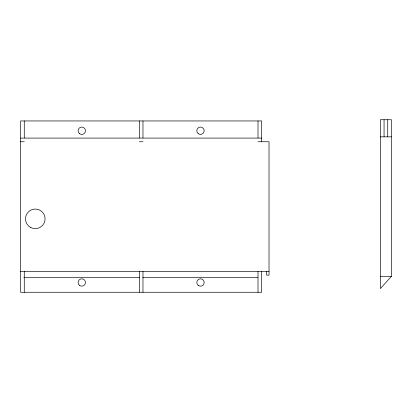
<?xml version="1.0" encoding="UTF-8"?>
<svg xmlns="http://www.w3.org/2000/svg" width="412" height="412" viewBox="0 0 412 412"><rect width="100%" height="100%" fill="white"/><g stroke="black" fill="none" stroke-linecap="round" stroke-linejoin="round"><path stroke-width="0.62" d="M391.4 276.364L380.384 288.606L380.384 119.727L391.4 119.727L391.4 276.364L380.384 276.364M380.384 136.856L391.4 136.856M20.6 138.082L261.682 138.082M20.6 141.754L24.272 141.754M139.308 141.754L142.974 141.754M258.01 141.754L269.026 141.754L269.026 275.144L266.574 275.144L266.574 271.472M20.6 271.472L269.026 271.472M23.814 277.59L139.534 277.59M142.748 277.59L257.824 277.59M387.728 119.727L387.728 136.748M384.056 119.727L384.056 136.748M261.682 141.754L261.682 120.948L20.6 120.948L20.6 292.273L261.682 292.273L261.682 271.472M258.01 120.948L258.01 137.969M258.01 271.472L258.01 292.273M142.974 120.948L142.974 137.969M142.974 271.472L142.974 292.273M139.308 120.948L139.308 137.969M139.308 271.472L139.308 292.273M24.272 120.948L24.272 137.969M24.272 271.472L24.272 292.273M79.696 285.501A3.672 3.672 0 0 0 85.449 282.792A3.672 3.672 0 0 0 80.222 279.166A3.672 3.672 0 0 0 79.696 285.501M198.656 285.665A3.672 3.672 0 0 0 204.167 282.483A3.672 3.672 0 0 0 198.656 279.305A3.672 3.672 0 0 0 198.656 285.665M198.224 133.622A3.672 3.672 0 0 0 204.125 131.263A3.672 3.672 0 0 0 199.13 127.329A3.672 3.672 0 0 0 198.224 133.622M79.47 133.586A3.672 3.672 0 0 0 85.413 131.325A3.672 3.672 0 0 0 80.484 127.308A3.672 3.672 0 0 0 79.47 133.586M30.39 227.326A9.79 9.79 0 0 0 45.073 218.849A9.79 9.79 0 0 0 30.39 210.372A9.79 9.79 0 0 0 30.39 227.326"/></g></svg>
